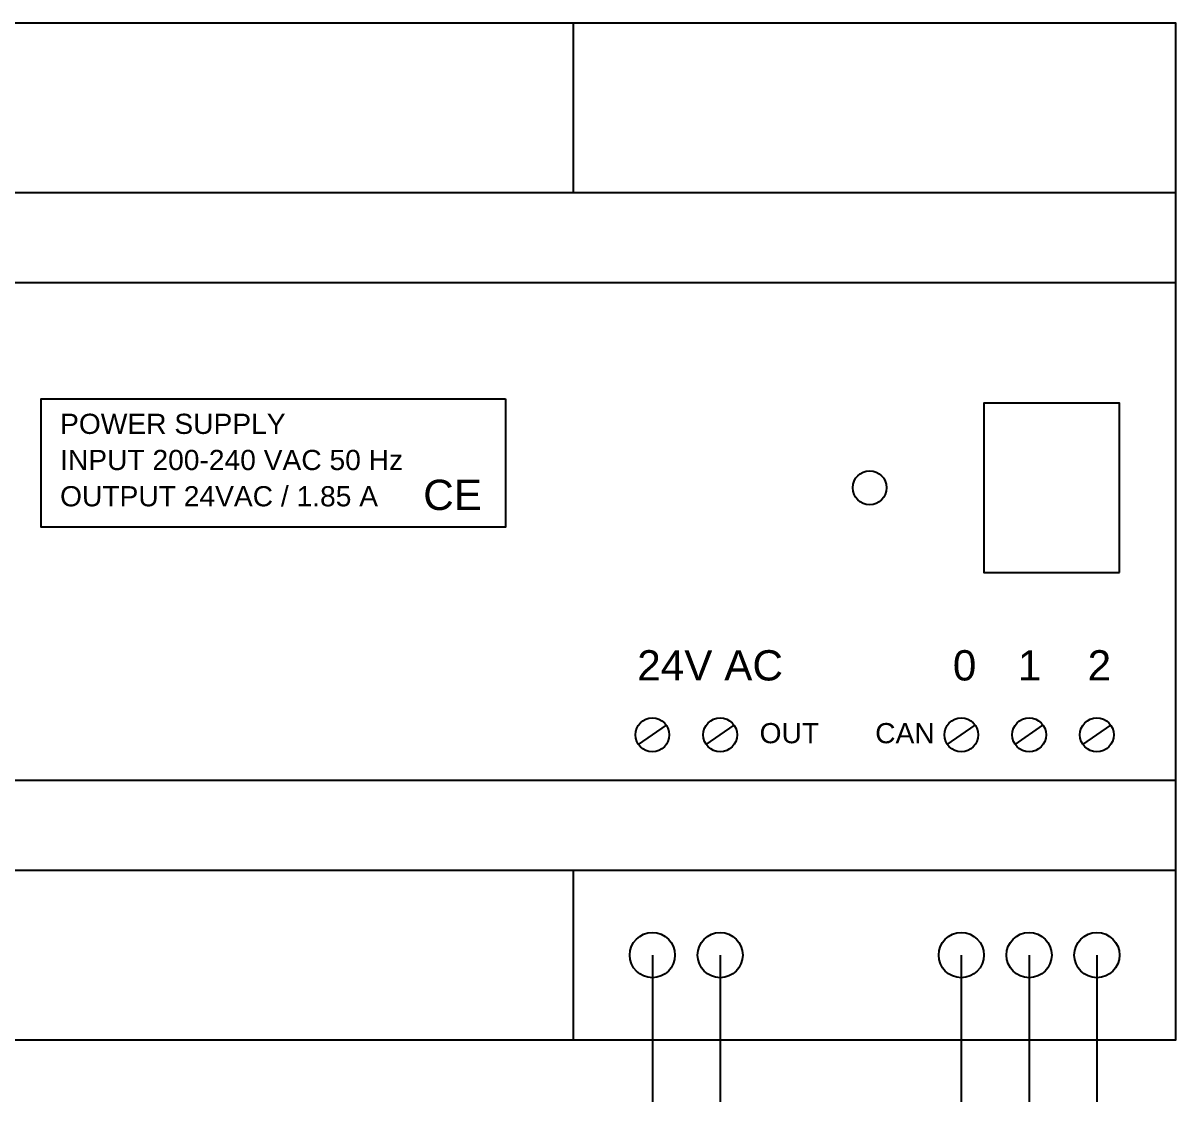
# Model space of a CAD drawing. Header units: millimetres. Extents: x 655 to 815, y 365 to 466.
# Drawn here: x 713.1 to 815.1, y 364.8 to 460.3 of the extents above; entities that cross this region are included whole.
import ezdxf
from ezdxf.enums import TextEntityAlignment as Align

# ---------------------------------------------------------------- set-up
doc = ezdxf.new("R2010")
doc.units = ezdxf.units.MM
doc.header["$LTSCALE"] = 10
doc.header["$MEASUREMENT"] = 0
doc.styles.add('arial.ttf', font='arial.ttf')

# ---------------------------------------------------------------- blocks, each defined once
blk = doc.blocks.new('DT00-24_v_1')
at = {"color": 7, "linetype": 'Continuous', "lineweight": -3}
for points in [[(815.09, 437.34, 0), (655.09, 437.34, 0), (655.09, 445.34, 0), (815.09, 445.34, 0), (815.09, 460.34, 0), (655.09, 460.34, 0), (655.09, 370.34, 0), (815.09, 370.34, 0), (815.09, 445.34, 0)], [(761.75, 460.34, 0), (761.75, 445.34, 0)], [(755.75, 427.07, 0), (755.75, 425.55, 0), (755.75, 415.71, 0), (714.65, 415.71, 0), (714.65, 427.07, 0), (755.75, 427.07, 0)], [(810.09, 411.71, 0), (810.09, 419.21, 0), (810.09, 426.71, 0), (798.09, 426.71, 0), (798.09, 411.71, 0), (810.09, 411.71, 0)], [(767.52, 396.49, 0), (769.99, 398.2, 0)], [(773.52, 396.49, 0), (775.99, 398.2, 0)], [(794.85, 396.49, 0), (797.32, 398.2, 0)], [(800.85, 396.49, 0), (803.32, 398.2, 0)], [(806.85, 396.49, 0), (809.32, 398.2, 0)], [(655.09, 393.34, 0), (815.09, 393.34, 0)], [(815.09, 370.34, 0), (815.09, 385.34, 0), (655.09, 385.34, 0)], [(761.75, 385.34, 0), (761.75, 370.34, 0)], [(768.75, 377.84, 0), (768.75, 364.84, 0)], [(774.75, 377.84, 0), (774.75, 364.84, 0)], [(796.09, 377.84, 0), (796.09, 364.84, 0)], [(802.09, 377.84, 0), (802.09, 364.84, 0)], [(808.09, 377.84, 0), (808.09, 364.84, 0)]]:
    blk.add_polyline3d(points, dxfattribs=at)
for centre, radius in [((787.98, 419.21), 1.5), ((768.75, 397.34), 1.5), ((774.75, 397.34), 1.5), ((796.09, 397.34), 1.5), ((802.09, 397.34), 1.5), ((808.09, 397.34), 1.5), ((768.75, 377.84), 2), ((774.75, 377.84), 2), ((796.09, 377.84), 2), ((802.09, 377.84), 2), ((808.09, 377.84), 2)]:
    blk.add_circle(centre, radius, dxfattribs=at)
at = {"color": 7, "style": 'arial.ttf'}
for s, height, p in [('POWER SUPPLY', 1.7857, (716.33, 425.76)), ('INPUT 200-240 VAC 50 Hz', 1.7857, (716.33, 422.56)), ('OUTPUT 24VAC / 1.85 A', 1.7857, (716.33, 419.35)), ('CE', 2.679, (748.47, 419.92)), ('24V AC', 2.679, (767.41, 404.83)), ('0', 2.68, (795.34, 404.83)), ('1', 2.68, (801.09, 404.83)), ('2', 2.68, (807.27, 404.83)), ('OUT', 1.786, (778.24, 398.38)), ('CAN', 1.786, (788.47, 398.38))]:
    blk.add_text(s, height=height, dxfattribs=at).set_placement(p, align=Align.TOP_LEFT)

msp = doc.modelspace()

# ---------------------------------------------------------------- block references
msp.add_blockref('DT00-24_v_1', (0, 0))

doc.saveas('drawing.dxf')
